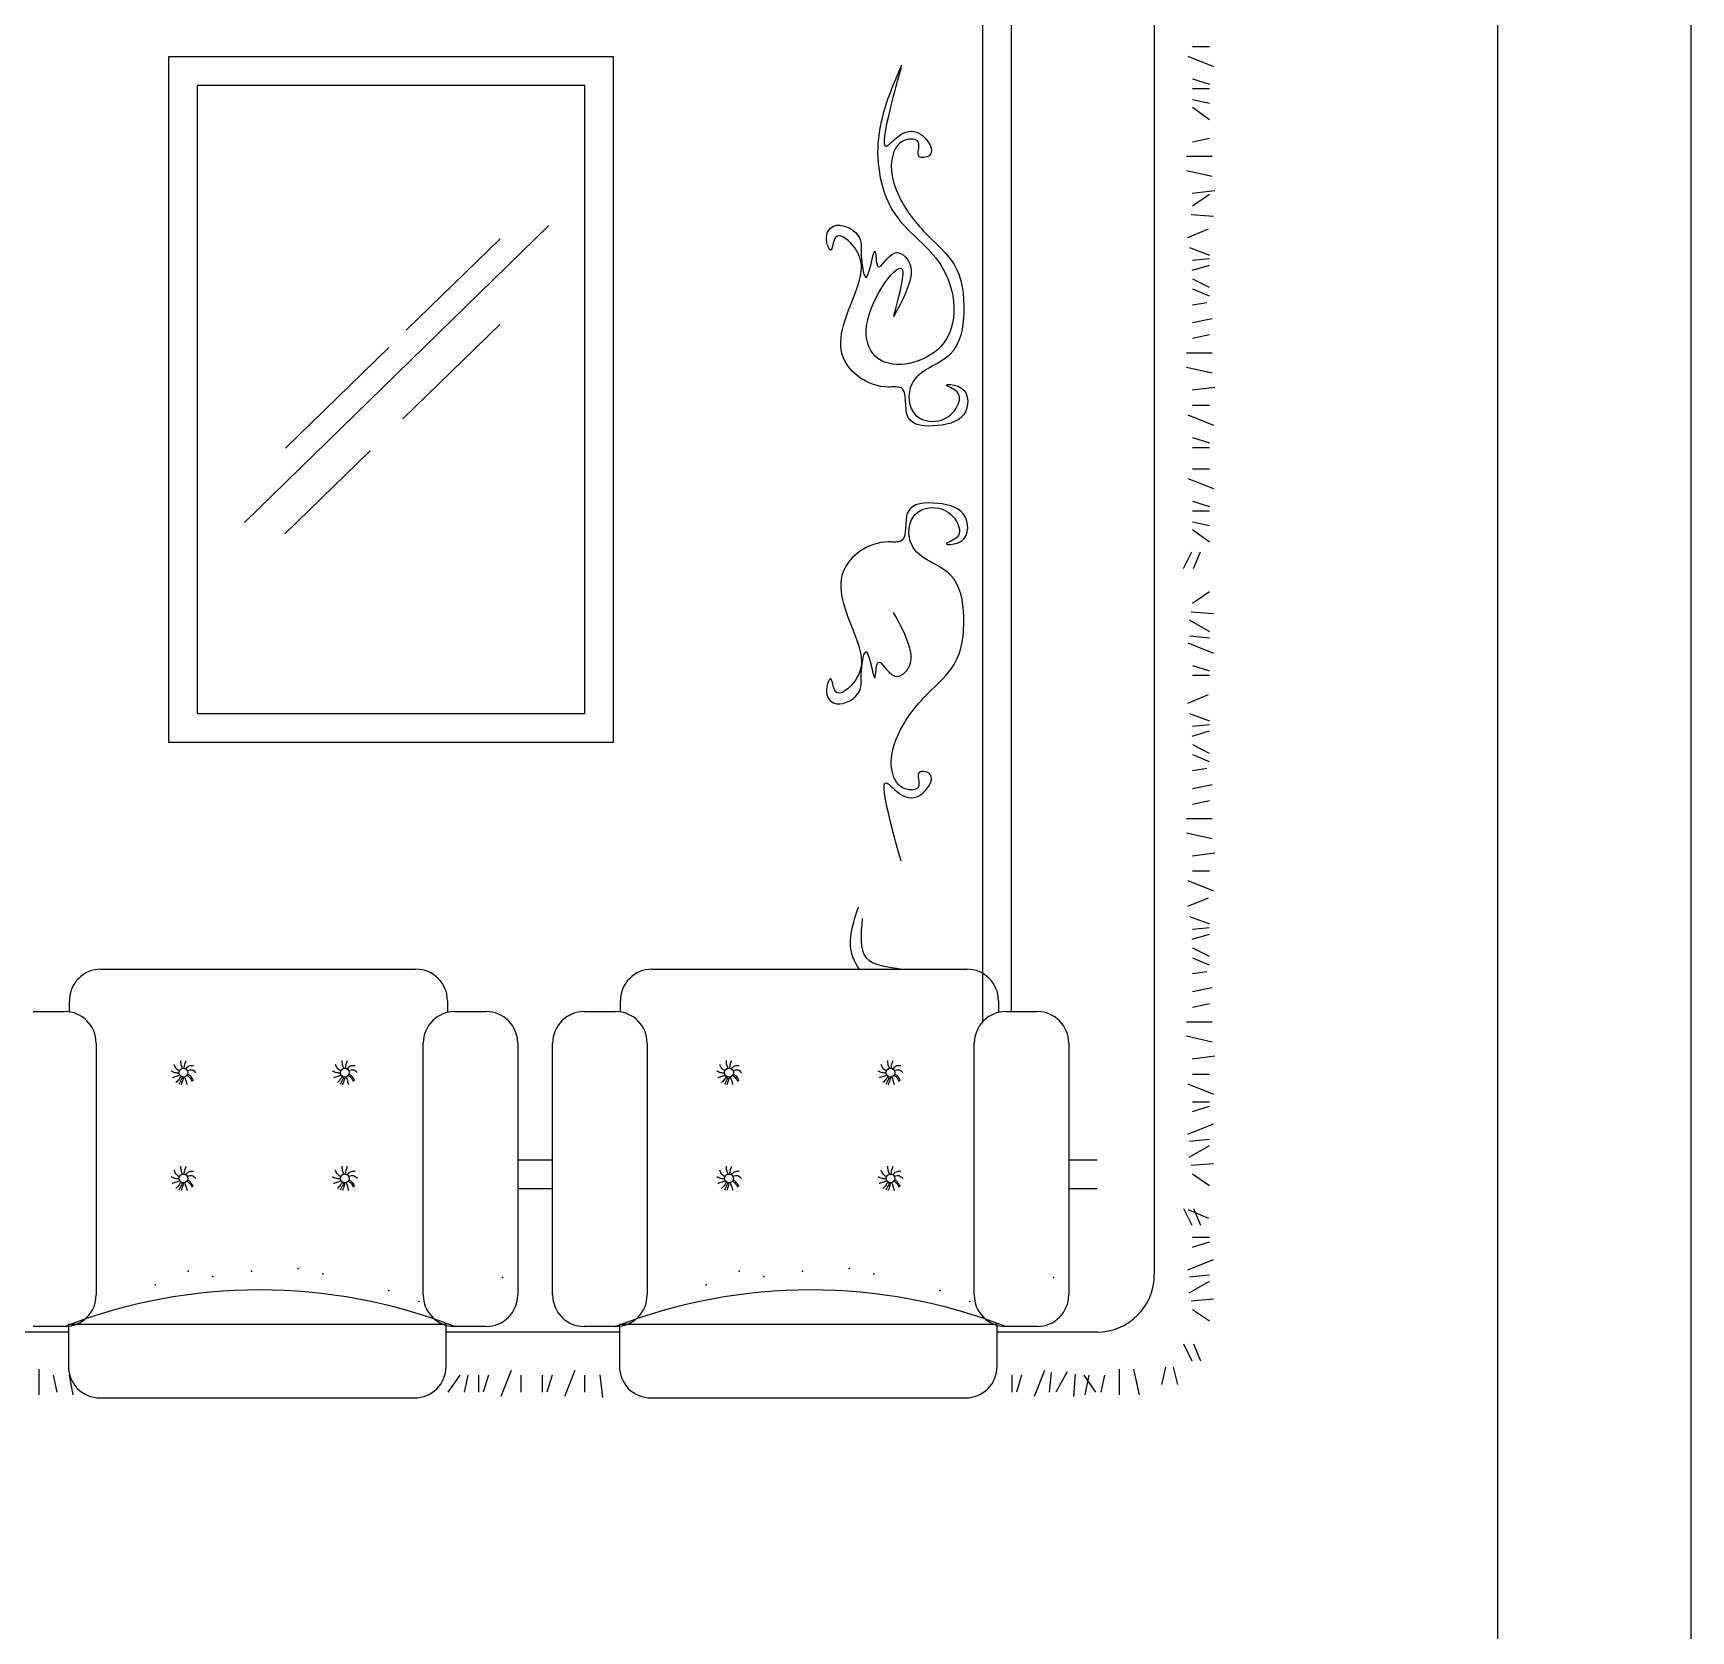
# Model space of a CAD drawing. Header units: inches. Extents: x 5.4 to 47.9, y 11.7 to 36.5.
# Drawn here: x 23.516 to 26.411, y 23.2 to 25.99 of the extents above; entities that cross this region are included whole.
import ezdxf

# ---------------------------------------------------------------- set-up
doc = ezdxf.new("R2010")
doc.units = ezdxf.units.IN
doc.header["$MEASUREMENT"] = 0
for name, color, linetype in [('02', 2, 'Continuous'), ('1', 1, 'Continuous'), ('kadrbm', 4, 'Continuous')]:
    doc.layers.add(name, color=color, linetype=linetype)

# ---------------------------------------------------------------- blocks, each defined once
blk = doc.blocks.new('kadrbm')
at = {"layer": 'kadrbm', "color": 4}
blk.add_lwpolyline([(0, 0), (0, 24.7972), (21, 24.7972), (21, 0), (0, 0)], close=True, dxfattribs=at)
blk.add_lwpolyline([(20.6631, 0.3257), (20.6631, 24.4603), (0.3369, 24.4603), (0.3369, 0.3257), (20.6631, 0.3257)], dxfattribs=at)

msp = doc.modelspace()

# ---------------------------------------------------------------- linework, layer by layer
at = {"layer": '02'}
for p, q in [((25.174, 26.7221, -0.6857), (25.174, 24.2635, -0.6857)), ((25.224, 26.7221, -0.6857), (25.224, 24.2815, -0.6857)), ((25.474, 26.7221, -0.6857), (25.474, 23.8218, -0.6857)), ((25.5404, 25.9671, -0.6857), (25.5704, 25.9671, -0.6857)), ((23.7524, 25.949, -0.6857), (23.7524, 24.7518, -0.6857)), ((24.5296, 25.949, -0.6857), (23.7524, 25.949, -0.6857)), ((24.5296, 24.7518, -0.6857), (24.5296, 25.949, -0.6857)), ((25.5326, 25.9502, -0.6857), (25.5775, 25.9322, -0.6857)), ((25.5404, 25.9104, -0.6857), (25.5704, 25.9014, -0.6857)), ((25.5404, 25.8933, -0.6857), (25.5704, 25.8933, -0.6857)), ((25.5404, 25.8746, -0.6857), (25.5704, 25.868, -0.6857)), ((25.5404, 25.8608, -0.6857), (25.5704, 25.8394, -0.6857)), ((25.5404, 25.8006, -0.6857), (25.5704, 25.807, -0.6857)), ((25.53, 25.7753, -0.6857), (25.5748, 25.7753, -0.6857)), ((25.53, 25.7504, -0.6857), (25.5748, 25.7404, -0.6857)), ((25.5399, 25.7105, -0.6857), (25.5798, 25.7155, -0.6857)), ((25.5404, 25.6888, -0.6857), (25.5704, 25.7091, -0.6857)), ((23.8851, 25.1358, -0.6857), (24.417, 25.6541, -0.6857)), ((25.5326, 25.6336, -0.6857), (25.5685, 25.6486, -0.6857)), ((25.5386, 25.6737, -0.6857), (25.5775, 25.6707, -0.6857)), ((24.1678, 25.4713, -0.6857), (24.3317, 25.631, -0.6857)), ((25.5356, 25.6156, -0.6857), (25.5704, 25.6027, -0.6857)), ((25.5704, 25.5958, -0.6857), (25.5404, 25.5931, -0.6857)), ((25.5399, 25.5763, -0.6857), (25.5704, 25.585, -0.6857)), ((25.5404, 25.5611, -0.6857), (25.5698, 25.5464, -0.6857)), ((25.5404, 25.5438, -0.6857), (25.5698, 25.5315, -0.6857)), ((25.5404, 25.5159, -0.6857), (25.5655, 25.5198, -0.6857)), ((24.162, 25.3165, -0.6857), (24.3311, 25.4812, -0.6857)), ((25.5404, 25.4848, -0.6857), (25.5748, 25.4916, -0.6857)), ((25.5404, 25.4573, -0.6857), (25.5704, 25.4637, -0.6857)), ((23.9567, 25.2655, -0.6857), (24.1373, 25.4415, -0.6857)), ((25.53, 25.4319, -0.6857), (25.5748, 25.4319, -0.6857)), ((25.53, 25.407, -0.6857), (25.5748, 25.397, -0.6857)), ((25.5399, 25.3672, -0.6857), (25.5798, 25.3722, -0.6857)), ((25.5404, 25.3405, -0.6857), (25.5704, 25.3405, -0.6857)), ((25.5326, 25.3236, -0.6857), (25.5775, 25.3057, -0.6857)), ((25.5404, 25.2838, -0.6857), (25.5704, 25.2748, -0.6857)), ((23.956, 25.1158, -0.6857), (24.1049, 25.2609, -0.6857)), ((25.5404, 25.2667, -0.6857), (25.5704, 25.2667, -0.6857)), ((25.5326, 25.2126, -0.6857), (25.5775, 25.1947, -0.6857)), ((25.5404, 25.2295, -0.6857), (25.5704, 25.2295, -0.6857)), ((25.5404, 25.1728, -0.6857), (25.5704, 25.1638, -0.6857)), ((25.5404, 25.1557, -0.6857), (25.5704, 25.1557, -0.6857)), ((25.5404, 25.137, -0.6857), (25.5704, 25.1304, -0.6857)), ((25.5404, 25.1232, -0.6857), (25.5704, 25.1018, -0.6857)), ((25.5248, 25.0551, -0.6857), (25.5395, 25.0845, -0.6857)), ((25.5422, 25.0551, -0.6857), (25.5544, 25.0845, -0.6857)), ((25.5404, 24.9946, -0.6857), (25.5704, 25.0149, -0.6857)), ((25.5349, 24.9656, -0.6857), (25.5704, 24.9454, -0.6857)), ((25.5386, 24.9795, -0.6857), (25.5775, 24.9765, -0.6857)), ((25.5326, 24.9256, -0.6857), (25.5775, 24.9076, -0.6857)), ((25.5356, 24.9375, -0.6857), (25.5704, 24.9341, -0.6857)), ((25.5404, 24.8858, -0.6857), (25.5704, 24.8768, -0.6857)), ((25.5404, 24.8687, -0.6857), (25.5704, 24.8687, -0.6857)), ((25.5326, 24.8201, -0.6857), (25.5685, 24.835, -0.6857)), ((25.5356, 24.8021, -0.6857), (25.5704, 24.7892, -0.6857)), ((25.5704, 24.7823, -0.6857), (25.5404, 24.7795, -0.6857)), ((23.7524, 24.7518, -0.6857), (24.5296, 24.7518, -0.6857)), ((25.5399, 24.7627, -0.6857), (25.5704, 24.7715, -0.6857)), ((25.5404, 24.7476, -0.6857), (25.5698, 24.7329, -0.6857)), ((25.5404, 24.7302, -0.6857), (25.5698, 24.718, -0.6857)), ((25.5404, 24.7024, -0.6857), (25.5655, 24.7063, -0.6857)), ((25.5404, 24.6712, -0.6857), (25.5748, 24.6781, -0.6857)), ((25.5404, 24.6437, -0.6857), (25.5704, 24.6501, -0.6857)), ((25.53, 24.6184, -0.6857), (25.5748, 24.6184, -0.6857)), ((25.53, 24.5935, -0.6857), (25.5748, 24.5835, -0.6857)), ((25.5399, 24.5536, -0.6857), (25.5798, 24.5586, -0.6857)), ((25.5404, 24.527, -0.6857), (25.5704, 24.527, -0.6857)), ((25.5326, 24.5101, -0.6857), (25.5775, 24.4921, -0.6857)), ((25.5326, 24.4654, -0.6857), (25.5685, 24.4803, -0.6857)), ((25.5356, 24.4474, -0.6857), (25.5704, 24.4345, -0.6857)), ((25.5399, 24.4081, -0.6857), (25.5704, 24.4168, -0.6857)), ((25.5704, 24.4276, -0.6857), (25.5404, 24.4249, -0.6857)), ((25.5404, 24.3929, -0.6857), (25.5698, 24.3782, -0.6857)), ((25.5404, 24.3755, -0.6857), (25.5698, 24.3633, -0.6857)), ((23.6347, 24.3555, -0.6857), (24.1847, 24.3555, -0.6857)), ((24.5968, 24.3555, -0.6857), (25.1468, 24.3555, -0.6857)), ((25.5404, 24.3477, -0.6857), (25.5655, 24.3516, -0.6857)), ((25.5404, 24.3165, -0.6857), (25.5748, 24.3234, -0.6857)), ((24.2397, 24.3005, -0.6857), (24.2397, 24.28, -0.6857)), ((25.5404, 24.289, -0.6857), (25.5704, 24.2954, -0.6857)), ((25.53, 24.2637, -0.6857), (25.5748, 24.2637, -0.6857)), ((25.53, 24.2388, -0.6857), (25.5748, 24.2288, -0.6857)), ((25.5399, 24.1989, -0.6857), (25.5798, 24.2039, -0.6857)), ((25.5404, 24.1723, -0.6857), (25.5704, 24.1723, -0.6857)), ((25.5326, 24.1554, -0.6857), (25.5775, 24.1374, -0.6857)), ((25.5404, 24.1241, -0.6857), (25.5704, 24.1241, -0.6857)), ((25.5404, 24.107, -0.6857), (25.5704, 24.116, -0.6857)), ((25.5326, 24.0672, -0.6857), (25.5775, 24.0852, -0.6857)), ((25.5356, 24.0553, -0.6857), (25.5704, 24.0587, -0.6857)), ((25.5349, 24.0272, -0.6857), (25.5704, 24.0474, -0.6857)), ((24.4234, 24.0218, -0.6857), (24.3624, 24.0218, -0.6857)), ((25.374, 24.0218, -0.6857), (25.3246, 24.0218, -0.6857)), ((25.5386, 24.0133, -0.6857), (25.5775, 24.0163, -0.6857)), ((25.5404, 23.9982, -0.6857), (25.5704, 23.9779, -0.6857)), ((24.4234, 23.9718, -0.6857), (24.3624, 23.9718, -0.6857)), ((25.374, 23.9718, -0.6857), (25.3246, 23.9718, -0.6857)), ((25.5248, 23.9377, -0.6857), (25.5395, 23.9083, -0.6857)), ((25.5326, 23.9359, -0.6857), (25.5685, 23.9209, -0.6857)), ((25.5422, 23.9377, -0.6857), (25.5544, 23.9083, -0.6857)), ((25.5404, 23.8873, -0.6857), (25.5704, 23.8873, -0.6857)), ((25.5404, 23.8702, -0.6857), (25.5704, 23.8792, -0.6857)), ((25.5326, 23.8304, -0.6857), (25.5775, 23.8483, -0.6857)), ((25.5349, 23.7903, -0.6857), (25.5704, 23.8105, -0.6857)), ((25.5356, 23.8184, -0.6857), (25.5704, 23.8219, -0.6857)), ((25.5386, 23.7765, -0.6857), (25.5775, 23.7795, -0.6857)), ((25.5404, 23.7613, -0.6857), (25.5704, 23.7411, -0.6857)), ((23.5779, 23.7218, -0.6857), (23.3725, 23.7218, -0.6857)), ((24.54, 23.7218, -0.6857), (24.2373, 23.7218, -0.6857)), ((25.374, 23.7218, -0.6857), (25.1994, 23.7218, -0.6857)), ((25.5248, 23.7009, -0.6857), (25.5395, 23.6714, -0.6857)), ((25.5422, 23.7009, -0.6857), (25.5544, 23.6714, -0.6857)), ((23.5261, 23.657, -0.6857), (23.5261, 23.6122, -0.6857)), ((24.351, 23.6544, -0.6857), (24.3331, 23.6094, -0.6857)), ((24.462, 23.6544, -0.6857), (24.4441, 23.6094, -0.6857)), ((25.282, 23.6544, -0.6857), (25.2641, 23.6094, -0.6857)), ((25.294, 23.6514, -0.6857), (25.2905, 23.6166, -0.6857)), ((25.3221, 23.652, -0.6857), (25.3019, 23.6166, -0.6857)), ((25.4125, 23.657, -0.6857), (25.4125, 23.6122, -0.6857)), ((25.4374, 23.657, -0.6857), (25.4474, 23.6122, -0.6857)), ((25.4933, 23.6604, -0.6857), (25.4866, 23.6304, -0.6857)), ((25.5072, 23.6604, -0.6857), (25.5147, 23.6304, -0.6857)), ((24.2616, 23.6466, -0.6857), (24.2402, 23.6166, -0.6857)), ((24.2754, 23.6466, -0.6857), (24.2688, 23.6166, -0.6857)), ((24.2941, 23.6466, -0.6857), (24.2941, 23.6166, -0.6857)), ((24.3112, 23.6466, -0.6857), (24.3022, 23.6166, -0.6857)), ((24.3679, 23.6466, -0.6857), (24.3679, 23.6166, -0.6857)), ((24.4052, 23.6466, -0.6857), (24.4052, 23.6166, -0.6857)), ((24.4223, 23.6466, -0.6857), (24.4132, 23.6166, -0.6857)), ((24.4789, 23.6466, -0.6857), (24.4789, 23.6166, -0.6857)), ((24.5056, 23.647, -0.6857), (24.5106, 23.6072, -0.6857)), ((25.2251, 23.6466, -0.6857), (25.2251, 23.6166, -0.6857)), ((25.2422, 23.6466, -0.6857), (25.2332, 23.6166, -0.6857)), ((25.3359, 23.6484, -0.6857), (25.3329, 23.6094, -0.6857)), ((25.3511, 23.6466, -0.6857), (25.3714, 23.6166, -0.6857)), ((25.3596, 23.6466, -0.6857), (25.3528, 23.6122, -0.6857)), ((25.3872, 23.6466, -0.6857), (25.3807, 23.6166, -0.6857))]:
    msp.add_line(p, q, dxfattribs=at)
for centre in [(23.7787, 24.1748, -0.6857), (24.0605, 24.1748, -0.6857), (24.7314, 24.1748, -0.6857), (25.0133, 24.1748, -0.6857), (23.7787, 23.99, -0.6857), (24.0605, 23.99, -0.6857), (24.7314, 23.99, -0.6857), (25.0133, 23.99, -0.6857)]:
    msp.add_circle(centre, 0.00776, dxfattribs=at)
for centre, radius, start, end in [((23.6347, 24.3005, -0.6857), 0.055, 89.9997, 179.9997), ((24.1847, 24.3005, -0.6857), 0.055, 359.9997, 89.9997), ((24.5968, 24.3005, -0.6857), 0.055, 89.9997, 179.9997), ((25.1468, 24.3005, -0.6857), 0.055, 359.9997, 89.9997), ((23.9119, 22.8559, -0.6857), 0.9395, 68.7445, 111.2548), ((24.874, 22.8559, -0.6857), 0.9395, 68.7445, 111.2548), ((25.374, 23.8218, -0.6857), 0.1, 270, 0)]:
    msp.add_arc(centre, radius, start, end, dxfattribs=at)
for points in [[(25.0318, 25.9294, -0.6857), (25.0116, 25.8536, -0.6857), (25.0065, 25.793, -0.6857), (25.0267, 25.8099, -0.6857), (25.0638, 25.8149, -0.6857), (25.0806, 25.7762, -0.6857), (25.0638, 25.7745, -0.6857), (25.0621, 25.7998, -0.6857), (25.0385, 25.8031, -0.6857), (25.0166, 25.7745, -0.6857), (25.0267, 25.7088, -0.6857), (25.0789, 25.6365, -0.6857), (25.1244, 25.586, -0.6857), (25.1413, 25.5035, -0.6857), (25.1177, 25.4294, -0.6857), (25.0503, 25.3772, -0.6857), (25.0571, 25.3233, -0.6857), (25.0975, 25.3132, -0.6857), (25.1278, 25.3351, -0.6857), (25.1295, 25.3637, -0.6857), (25.1109, 25.3755, -0.6857), (25.1312, 25.3738, -0.6857), (25.1446, 25.3301, -0.6857), (25.0958, 25.3048, -0.6857), (25.0436, 25.32, -0.6857), (25.0318, 25.3705, -0.6857), (25.0099, 25.3722, -0.6857), (24.9307, 25.4243, -0.6857), (24.9526, 25.5388, -0.6857), (24.9476, 25.6196, -0.6857), (24.9173, 25.6331, -0.6857), (24.9088, 25.6112, -0.6857), (24.9021, 25.6247, -0.6857), (24.9139, 25.6533, -0.6857), (24.956, 25.6381, -0.6857), (24.9627, 25.5961, -0.6857), (24.9712, 25.5641, -0.6857), (24.9863, 25.6095, -0.6857), (24.9914, 25.5826, -0.6857), (25.02, 25.6062, -0.6857), (25.0469, 25.5876, -0.6857), (25.0469, 25.5573, -0.6857), (25.0183, 25.495, -0.6857)], [(25.0324, 25.9343, -0.6857), (24.9914, 25.7977, -0.6857), (25.0255, 25.668, -0.6857), (25.1007, 25.586, -0.6857), (25.1007, 25.4426, -0.6857), (24.9914, 25.4221, -0.6857), (24.9709, 25.4699, -0.6857), (25.0324, 25.5792, -0.6857), (25.0187, 25.4972, -0.6857)], [(25.0318, 24.5444, -0.6857), (25.0116, 24.6202, -0.6857), (25.0065, 24.6808, -0.6857), (25.0267, 24.6639, -0.6857), (25.0638, 24.6589, -0.6857), (25.0806, 24.6976, -0.6857), (25.0638, 24.6993, -0.6857), (25.0621, 24.674, -0.6857), (25.0385, 24.6707, -0.6857), (25.0166, 24.6993, -0.6857), (25.0267, 24.7649, -0.6857), (25.0789, 24.8373, -0.6857), (25.1244, 24.8878, -0.6857), (25.1413, 24.9703, -0.6857), (25.1177, 25.0444, -0.6857), (25.0503, 25.0966, -0.6857), (25.0571, 25.1504, -0.6857), (25.0975, 25.1605, -0.6857), (25.1278, 25.1387, -0.6857), (25.1295, 25.11, -0.6857), (25.1109, 25.0983, -0.6857), (25.1312, 25.0999, -0.6857), (25.1446, 25.1437, -0.6857), (25.0958, 25.169, -0.6857), (25.0436, 25.1538, -0.6857), (25.0318, 25.1033, -0.6857), (25.0099, 25.1016, -0.6857), (24.9307, 25.0494, -0.6857), (24.9526, 24.935, -0.6857), (24.9476, 24.8542, -0.6857), (24.9173, 24.8407, -0.6857), (24.9088, 24.8626, -0.6857), (24.9021, 24.8491, -0.6857), (24.9139, 24.8205, -0.6857), (24.956, 24.8356, -0.6857), (24.9627, 24.8777, -0.6857), (24.9712, 24.9097, -0.6857), (24.9863, 24.8643, -0.6857), (24.9914, 24.8912, -0.6857), (25.02, 24.8676, -0.6857), (25.0469, 24.8861, -0.6857), (25.0469, 24.9164, -0.6857), (25.0183, 24.9787, -0.6857)]]:
    msp.add_spline(points, degree=3, dxfattribs=at)
for points, knots in [([(24.9592, 24.3555, -0.6857), (24.9498, 24.3687, -0.6857), (24.9369, 24.4009, -0.6857), (24.9496, 24.4407, -0.6857), (24.9572, 24.4643, -0.6857)], [1156.000042, 1156.000042, 1156.000042, 1156.000042, 1203.329999, 1272.981389, 1272.981389, 1272.981389, 1272.981389]), ([(24.964, 24.4438, -0.6857), (24.9614, 24.4168, -0.6857), (24.9563, 24.3631, -0.6857), (25.0085, 24.3601, -0.6857), (25.0331, 24.3555, -0.6857)], [0, 0, 0, 0, 68.638507, 136.093736, 136.093736, 136.093736, 136.093736]), ([(23.7709, 24.1742, -0.6857), (23.7687, 24.1741, -0.6857), (23.7639, 24.174, -0.6857), (23.7595, 24.1762, -0.6857), (23.7571, 24.1774, -0.6857)], [0, 0, 0, 0, 5.895147, 13.127489, 13.127489, 13.127489, 13.127489]), ([(23.7722, 24.1705, -0.6857), (23.7703, 24.1697, -0.6857), (23.7659, 24.1679, -0.6857), (23.7614, 24.1664, -0.6857), (23.7589, 24.1656, -0.6857)], [0, 0, 0, 0, 5.674604, 12.874291, 12.874291, 12.874291, 12.874291]), ([(23.7716, 24.178, -0.6857), (23.7702, 24.1787, -0.6857), (23.7665, 24.1803, -0.6857), (23.7639, 24.185, -0.6857), (23.7628, 24.1883, -0.6857), (23.7624, 24.1893, -0.6857)], [0, 0, 0, 0, 4.195117, 10.720817, 13.688099, 13.688099, 13.688099, 13.688099]), ([(23.7773, 24.1824, -0.6857), (23.7763, 24.1844, -0.6857), (23.7744, 24.1887, -0.6857), (23.7741, 24.1935, -0.6857), (23.774, 24.1961, -0.6857)], [0, 0, 0, 0, 5.930312, 12.843632, 12.843632, 12.843632, 12.843632]), ([(23.7801, 24.1824, -0.6857), (23.7802, 24.1848, -0.6857), (23.7805, 24.1896, -0.6857), (23.7825, 24.1939, -0.6857), (23.7835, 24.196, -0.6857)], [0, 0, 0, 0, 6.497422, 12.853051, 12.853051, 12.853051, 12.853051]), ([(23.783, 24.1812, -0.6857), (23.7846, 24.1833, -0.6857), (23.788, 24.1877, -0.6857), (23.7936, 24.1875, -0.6857), (23.7965, 24.1873, -0.6857)], [0, 0, 0, 0, 6.856105, 14.205505, 14.205505, 14.205505, 14.205505]), ([(23.7848, 24.17, -0.6857), (23.7862, 24.1691, -0.6857), (23.7901, 24.1663, -0.6857), (23.7924, 24.162, -0.6857), (23.7939, 24.1593, -0.6857)], [0, 0, 0, 0, 4.546199, 12.962709, 12.962709, 12.962709, 12.962709]), ([(23.7854, 24.1787, -0.6857), (23.7883, 24.1795, -0.6857), (23.7941, 24.1811, -0.6857), (23.7984, 24.1769, -0.6857), (23.8004, 24.1749, -0.6857)], [0, 0, 0, 0, 7.761402, 15.149629, 15.149629, 15.149629, 15.149629]), ([(23.7861, 24.1724, -0.6857), (23.7873, 24.1715, -0.6857), (23.7914, 24.1686, -0.6857), (23.7939, 24.1642, -0.6857), (23.7956, 24.1611, -0.6857)], [0, 0, 0, 0, 4.266067, 13.575664, 13.575664, 13.575664, 13.575664]), ([(24.0528, 24.1742, -0.6857), (24.0506, 24.1741, -0.6857), (24.0457, 24.174, -0.6857), (24.0414, 24.1762, -0.6857), (24.0389, 24.1774, -0.6857)], [0, 0, 0, 0, 5.895147, 13.127489, 13.127489, 13.127489, 13.127489]), ([(24.0541, 24.1705, -0.6857), (24.0522, 24.1697, -0.6857), (24.0478, 24.1679, -0.6857), (24.0433, 24.1664, -0.6857), (24.0408, 24.1656, -0.6857)], [0, 0, 0, 0, 5.674604, 12.874291, 12.874291, 12.874291, 12.874291]), ([(24.0535, 24.178, -0.6857), (24.0521, 24.1787, -0.6857), (24.0484, 24.1803, -0.6857), (24.0458, 24.185, -0.6857), (24.0446, 24.1883, -0.6857), (24.0443, 24.1893, -0.6857)], [0, 0, 0, 0, 4.195117, 10.720817, 13.688099, 13.688099, 13.688099, 13.688099]), ([(24.0591, 24.1824, -0.6857), (24.0582, 24.1844, -0.6857), (24.0562, 24.1887, -0.6857), (24.056, 24.1935, -0.6857), (24.0559, 24.1961, -0.6857)], [0, 0, 0, 0, 5.930312, 12.843632, 12.843632, 12.843632, 12.843632]), ([(24.062, 24.1824, -0.6857), (24.0621, 24.1848, -0.6857), (24.0623, 24.1896, -0.6857), (24.0644, 24.1939, -0.6857), (24.0654, 24.196, -0.6857)], [0, 0, 0, 0, 6.497422, 12.853051, 12.853051, 12.853051, 12.853051]), ([(24.0649, 24.1812, -0.6857), (24.0665, 24.1833, -0.6857), (24.0699, 24.1877, -0.6857), (24.0755, 24.1875, -0.6857), (24.0783, 24.1873, -0.6857)], [0, 0, 0, 0, 6.856105, 14.205505, 14.205505, 14.205505, 14.205505]), ([(24.0667, 24.17, -0.6857), (24.068, 24.1691, -0.6857), (24.0719, 24.1663, -0.6857), (24.0743, 24.162, -0.6857), (24.0758, 24.1593, -0.6857)], [0, 0, 0, 0, 4.546199, 12.962709, 12.962709, 12.962709, 12.962709]), ([(24.0672, 24.1787, -0.6857), (24.0702, 24.1795, -0.6857), (24.076, 24.1811, -0.6857), (24.0802, 24.1769, -0.6857), (24.0823, 24.1749, -0.6857)], [0, 0, 0, 0, 7.761402, 15.149629, 15.149629, 15.149629, 15.149629]), ([(24.0679, 24.1724, -0.6857), (24.0692, 24.1715, -0.6857), (24.0733, 24.1686, -0.6857), (24.0758, 24.1642, -0.6857), (24.0775, 24.1611, -0.6857)], [0, 0, 0, 0, 4.266067, 13.575664, 13.575664, 13.575664, 13.575664]), ([(24.7237, 24.1742, -0.6857), (24.7215, 24.1741, -0.6857), (24.7166, 24.174, -0.6857), (24.7122, 24.1762, -0.6857), (24.7098, 24.1774, -0.6857)], [0, 0, 0, 0, 5.895147, 13.127489, 13.127489, 13.127489, 13.127489]), ([(24.725, 24.1705, -0.6857), (24.7231, 24.1697, -0.6857), (24.7187, 24.1679, -0.6857), (24.7142, 24.1664, -0.6857), (24.7117, 24.1656, -0.6857)], [0, 0, 0, 0, 5.674604, 12.874291, 12.874291, 12.874291, 12.874291]), ([(24.7244, 24.178, -0.6857), (24.7229, 24.1787, -0.6857), (24.7193, 24.1803, -0.6857), (24.7167, 24.185, -0.6857), (24.7155, 24.1883, -0.6857), (24.7152, 24.1893, -0.6857)], [0, 0, 0, 0, 4.195117, 10.720817, 13.688099, 13.688099, 13.688099, 13.688099]), ([(24.73, 24.1824, -0.6857), (24.7291, 24.1844, -0.6857), (24.7271, 24.1887, -0.6857), (24.7269, 24.1935, -0.6857), (24.7267, 24.1961, -0.6857)], [0, 0, 0, 0, 5.930312, 12.843632, 12.843632, 12.843632, 12.843632]), ([(24.7328, 24.1824, -0.6857), (24.733, 24.1848, -0.6857), (24.7332, 24.1896, -0.6857), (24.7353, 24.1939, -0.6857), (24.7363, 24.196, -0.6857)], [0, 0, 0, 0, 6.497422, 12.853051, 12.853051, 12.853051, 12.853051]), ([(24.7358, 24.1812, -0.6857), (24.7374, 24.1833, -0.6857), (24.7408, 24.1877, -0.6857), (24.7463, 24.1875, -0.6857), (24.7492, 24.1873, -0.6857)], [0, 0, 0, 0, 6.856105, 14.205505, 14.205505, 14.205505, 14.205505]), ([(24.7375, 24.17, -0.6857), (24.7389, 24.1691, -0.6857), (24.7428, 24.1663, -0.6857), (24.7451, 24.162, -0.6857), (24.7467, 24.1593, -0.6857)], [0, 0, 0, 0, 4.546199, 12.962709, 12.962709, 12.962709, 12.962709]), ([(24.7381, 24.1787, -0.6857), (24.7411, 24.1795, -0.6857), (24.7469, 24.1811, -0.6857), (24.7511, 24.1769, -0.6857), (24.7532, 24.1749, -0.6857)], [0, 0, 0, 0, 7.761402, 15.149629, 15.149629, 15.149629, 15.149629]), ([(24.7388, 24.1724, -0.6857), (24.7401, 24.1715, -0.6857), (24.7442, 24.1686, -0.6857), (24.7467, 24.1642, -0.6857), (24.7484, 24.1611, -0.6857)], [0, 0, 0, 0, 4.266067, 13.575664, 13.575664, 13.575664, 13.575664]), ([(25.0056, 24.1742, -0.6857), (25.0034, 24.1741, -0.6857), (24.9985, 24.174, -0.6857), (24.9941, 24.1762, -0.6857), (24.9917, 24.1774, -0.6857)], [0, 0, 0, 0, 5.895147, 13.127489, 13.127489, 13.127489, 13.127489]), ([(25.0069, 24.1705, -0.6857), (25.0049, 24.1697, -0.6857), (25.0006, 24.1679, -0.6857), (24.9961, 24.1664, -0.6857), (24.9936, 24.1656, -0.6857)], [0, 0, 0, 0, 5.674604, 12.874291, 12.874291, 12.874291, 12.874291]), ([(25.0062, 24.178, -0.6857), (25.0048, 24.1787, -0.6857), (25.0012, 24.1803, -0.6857), (24.9986, 24.185, -0.6857), (24.9974, 24.1883, -0.6857), (24.997, 24.1893, -0.6857)], [0, 0, 0, 0, 4.195117, 10.720817, 13.688099, 13.688099, 13.688099, 13.688099]), ([(25.0119, 24.1824, -0.6857), (25.011, 24.1844, -0.6857), (25.009, 24.1887, -0.6857), (25.0087, 24.1935, -0.6857), (25.0086, 24.1961, -0.6857)], [0, 0, 0, 0, 5.930312, 12.843632, 12.843632, 12.843632, 12.843632]), ([(25.0147, 24.1824, -0.6857), (25.0148, 24.1848, -0.6857), (25.0151, 24.1896, -0.6857), (25.0171, 24.1939, -0.6857), (25.0182, 24.196, -0.6857)], [0, 0, 0, 0, 6.497422, 12.853051, 12.853051, 12.853051, 12.853051]), ([(25.0176, 24.1812, -0.6857), (25.0193, 24.1833, -0.6857), (25.0227, 24.1877, -0.6857), (25.0282, 24.1875, -0.6857), (25.0311, 24.1873, -0.6857)], [0, 0, 0, 0, 6.856105, 14.205505, 14.205505, 14.205505, 14.205505]), ([(25.0194, 24.17, -0.6857), (25.0208, 24.1691, -0.6857), (25.0247, 24.1663, -0.6857), (25.027, 24.162, -0.6857), (25.0285, 24.1593, -0.6857)], [0, 0, 0, 0, 4.546199, 12.962709, 12.962709, 12.962709, 12.962709]), ([(25.02, 24.1787, -0.6857), (25.023, 24.1795, -0.6857), (25.0287, 24.1811, -0.6857), (25.033, 24.1769, -0.6857), (25.0351, 24.1749, -0.6857)], [0, 0, 0, 0, 7.761402, 15.149629, 15.149629, 15.149629, 15.149629]), ([(25.0207, 24.1724, -0.6857), (25.022, 24.1715, -0.6857), (25.0261, 24.1686, -0.6857), (25.0285, 24.1642, -0.6857), (25.0302, 24.1611, -0.6857)], [0, 0, 0, 0, 4.266067, 13.575664, 13.575664, 13.575664, 13.575664]), ([(23.7741, 24.1685, -0.6857), (23.7731, 24.1668, -0.6857), (23.7709, 24.1627, -0.6857), (23.7675, 24.1593, -0.6857), (23.7656, 24.1574, -0.6857)], [0, 0, 0, 0, 5.351689, 12.796405, 12.796405, 12.796405, 12.796405]), ([(23.7765, 24.1673, -0.6857), (23.7761, 24.166, -0.6857), (23.7745, 24.1615, -0.6857), (23.7722, 24.1574, -0.6857), (23.7705, 24.1546, -0.6857)], [0, 0, 0, 0, 3.947036, 12.81534, 12.81534, 12.81534, 12.81534]), ([(23.7788, 24.167, -0.6857), (23.7784, 24.1655, -0.6857), (23.7772, 24.1609, -0.6857), (23.7756, 24.1564, -0.6857), (23.7746, 24.1534, -0.6857)], [0, 0, 0, 0, 4.307472, 12.949294, 12.949294, 12.949294, 12.949294]), ([(23.7807, 24.1673, -0.6857), (23.7815, 24.1653, -0.6857), (23.7833, 24.1609, -0.6857), (23.7843, 24.1564, -0.6857), (23.7849, 24.1539, -0.6857)], [0, 0, 0, 0, 6.012824, 12.754506, 12.754506, 12.754506, 12.754506]), ([(24.056, 24.1685, -0.6857), (24.055, 24.1668, -0.6857), (24.0528, 24.1627, -0.6857), (24.0494, 24.1593, -0.6857), (24.0475, 24.1574, -0.6857)], [0, 0, 0, 0, 5.351689, 12.796405, 12.796405, 12.796405, 12.796405]), ([(24.0584, 24.1673, -0.6857), (24.0579, 24.166, -0.6857), (24.0564, 24.1615, -0.6857), (24.054, 24.1574, -0.6857), (24.0524, 24.1546, -0.6857)], [0, 0, 0, 0, 3.947036, 12.81534, 12.81534, 12.81534, 12.81534]), ([(24.0606, 24.167, -0.6857), (24.0602, 24.1655, -0.6857), (24.059, 24.1609, -0.6857), (24.0575, 24.1564, -0.6857), (24.0565, 24.1534, -0.6857)], [0, 0, 0, 0, 4.307472, 12.949294, 12.949294, 12.949294, 12.949294]), ([(24.0626, 24.1673, -0.6857), (24.0634, 24.1653, -0.6857), (24.0652, 24.1609, -0.6857), (24.0662, 24.1564, -0.6857), (24.0668, 24.1539, -0.6857)], [0, 0, 0, 0, 6.012824, 12.754506, 12.754506, 12.754506, 12.754506]), ([(24.7268, 24.1685, -0.6857), (24.7259, 24.1668, -0.6857), (24.7237, 24.1627, -0.6857), (24.7203, 24.1593, -0.6857), (24.7183, 24.1574, -0.6857)], [0, 0, 0, 0, 5.351689, 12.796405, 12.796405, 12.796405, 12.796405]), ([(24.7293, 24.1673, -0.6857), (24.7288, 24.166, -0.6857), (24.7273, 24.1615, -0.6857), (24.7249, 24.1574, -0.6857), (24.7233, 24.1546, -0.6857)], [0, 0, 0, 0, 3.947036, 12.81534, 12.81534, 12.81534, 12.81534]), ([(24.7315, 24.167, -0.6857), (24.7311, 24.1655, -0.6857), (24.7299, 24.1609, -0.6857), (24.7284, 24.1564, -0.6857), (24.7274, 24.1534, -0.6857)], [0, 0, 0, 0, 4.307472, 12.949294, 12.949294, 12.949294, 12.949294]), ([(24.7334, 24.1673, -0.6857), (24.7343, 24.1653, -0.6857), (24.736, 24.1609, -0.6857), (24.7371, 24.1564, -0.6857), (24.7377, 24.1539, -0.6857)], [0, 0, 0, 0, 6.012824, 12.754506, 12.754506, 12.754506, 12.754506]), ([(25.0087, 24.1685, -0.6857), (25.0078, 24.1668, -0.6857), (25.0055, 24.1627, -0.6857), (25.0022, 24.1593, -0.6857), (25.0002, 24.1574, -0.6857)], [0, 0, 0, 0, 5.351689, 12.796405, 12.796405, 12.796405, 12.796405]), ([(25.0112, 24.1673, -0.6857), (25.0107, 24.166, -0.6857), (25.0091, 24.1615, -0.6857), (25.0068, 24.1574, -0.6857), (25.0052, 24.1546, -0.6857)], [0, 0, 0, 0, 3.947036, 12.81534, 12.81534, 12.81534, 12.81534]), ([(25.0134, 24.167, -0.6857), (25.013, 24.1655, -0.6857), (25.0118, 24.1609, -0.6857), (25.0103, 24.1564, -0.6857), (25.0093, 24.1534, -0.6857)], [0, 0, 0, 0, 4.307472, 12.949294, 12.949294, 12.949294, 12.949294]), ([(25.0153, 24.1673, -0.6857), (25.0162, 24.1653, -0.6857), (25.0179, 24.1609, -0.6857), (25.019, 24.1564, -0.6857), (25.0195, 24.1539, -0.6857)], [0, 0, 0, 0, 6.012824, 12.754506, 12.754506, 12.754506, 12.754506]), ([(23.7716, 23.9933, -0.6857), (23.7702, 23.9939, -0.6857), (23.7665, 23.9956, -0.6857), (23.7639, 24.0002, -0.6857), (23.7628, 24.0035, -0.6857), (23.7624, 24.0045, -0.6857)], [0, 0, 0, 0, 4.195117, 10.720817, 13.688099, 13.688099, 13.688099, 13.688099]), ([(23.7773, 23.9977, -0.6857), (23.7763, 23.9997, -0.6857), (23.7744, 24.004, -0.6857), (23.7741, 24.0087, -0.6857), (23.774, 24.0113, -0.6857)], [0, 0, 0, 0, 5.930312, 12.843632, 12.843632, 12.843632, 12.843632]), ([(23.7801, 23.9977, -0.6857), (23.7802, 24.0001, -0.6857), (23.7805, 24.0048, -0.6857), (23.7825, 24.0091, -0.6857), (23.7835, 24.0113, -0.6857)], [0, 0, 0, 0, 6.497422, 12.853051, 12.853051, 12.853051, 12.853051]), ([(23.783, 23.9965, -0.6857), (23.7846, 23.9986, -0.6857), (23.788, 24.003, -0.6857), (23.7936, 24.0027, -0.6857), (23.7965, 24.0026, -0.6857)], [0, 0, 0, 0, 6.856105, 14.205505, 14.205505, 14.205505, 14.205505]), ([(24.0535, 23.9933, -0.6857), (24.0521, 23.9939, -0.6857), (24.0484, 23.9956, -0.6857), (24.0458, 24.0002, -0.6857), (24.0446, 24.0035, -0.6857), (24.0443, 24.0045, -0.6857)], [0, 0, 0, 0, 4.195117, 10.720817, 13.688099, 13.688099, 13.688099, 13.688099]), ([(24.0591, 23.9977, -0.6857), (24.0582, 23.9997, -0.6857), (24.0562, 24.004, -0.6857), (24.056, 24.0087, -0.6857), (24.0559, 24.0113, -0.6857)], [0, 0, 0, 0, 5.930312, 12.843632, 12.843632, 12.843632, 12.843632]), ([(24.062, 23.9977, -0.6857), (24.0621, 24.0001, -0.6857), (24.0623, 24.0048, -0.6857), (24.0644, 24.0091, -0.6857), (24.0654, 24.0113, -0.6857)], [0, 0, 0, 0, 6.497422, 12.853051, 12.853051, 12.853051, 12.853051]), ([(24.0649, 23.9965, -0.6857), (24.0665, 23.9986, -0.6857), (24.0699, 24.003, -0.6857), (24.0755, 24.0027, -0.6857), (24.0783, 24.0026, -0.6857)], [0, 0, 0, 0, 6.856105, 14.205505, 14.205505, 14.205505, 14.205505]), ([(24.7244, 23.9933, -0.6857), (24.7229, 23.9939, -0.6857), (24.7193, 23.9956, -0.6857), (24.7167, 24.0002, -0.6857), (24.7155, 24.0035, -0.6857), (24.7152, 24.0045, -0.6857)], [0, 0, 0, 0, 4.195117, 10.720817, 13.688099, 13.688099, 13.688099, 13.688099]), ([(24.73, 23.9977, -0.6857), (24.7291, 23.9997, -0.6857), (24.7271, 24.004, -0.6857), (24.7269, 24.0087, -0.6857), (24.7267, 24.0113, -0.6857)], [0, 0, 0, 0, 5.930312, 12.843632, 12.843632, 12.843632, 12.843632]), ([(24.7328, 23.9977, -0.6857), (24.733, 24.0001, -0.6857), (24.7332, 24.0048, -0.6857), (24.7353, 24.0091, -0.6857), (24.7363, 24.0113, -0.6857)], [0, 0, 0, 0, 6.497422, 12.853051, 12.853051, 12.853051, 12.853051]), ([(24.7358, 23.9965, -0.6857), (24.7374, 23.9986, -0.6857), (24.7408, 24.003, -0.6857), (24.7463, 24.0027, -0.6857), (24.7492, 24.0026, -0.6857)], [0, 0, 0, 0, 6.856105, 14.205505, 14.205505, 14.205505, 14.205505]), ([(25.0062, 23.9933, -0.6857), (25.0048, 23.9939, -0.6857), (25.0012, 23.9956, -0.6857), (24.9986, 24.0002, -0.6857), (24.9974, 24.0035, -0.6857), (24.997, 24.0045, -0.6857)], [0, 0, 0, 0, 4.195117, 10.720817, 13.688099, 13.688099, 13.688099, 13.688099]), ([(25.0119, 23.9977, -0.6857), (25.011, 23.9997, -0.6857), (25.009, 24.004, -0.6857), (25.0087, 24.0087, -0.6857), (25.0086, 24.0113, -0.6857)], [0, 0, 0, 0, 5.930312, 12.843632, 12.843632, 12.843632, 12.843632]), ([(25.0147, 23.9977, -0.6857), (25.0148, 24.0001, -0.6857), (25.0151, 24.0048, -0.6857), (25.0171, 24.0091, -0.6857), (25.0182, 24.0113, -0.6857)], [0, 0, 0, 0, 6.497422, 12.853051, 12.853051, 12.853051, 12.853051]), ([(25.0176, 23.9965, -0.6857), (25.0193, 23.9986, -0.6857), (25.0227, 24.003, -0.6857), (25.0282, 24.0027, -0.6857), (25.0311, 24.0026, -0.6857)], [0, 0, 0, 0, 6.856105, 14.205505, 14.205505, 14.205505, 14.205505]), ([(23.7709, 23.9894, -0.6857), (23.7687, 23.9894, -0.6857), (23.7639, 23.9892, -0.6857), (23.7595, 23.9915, -0.6857), (23.7571, 23.9927, -0.6857)], [0, 0, 0, 0, 5.895147, 13.127489, 13.127489, 13.127489, 13.127489]), ([(23.7722, 23.9857, -0.6857), (23.7703, 23.9849, -0.6857), (23.7659, 23.9831, -0.6857), (23.7614, 23.9817, -0.6857), (23.7589, 23.9809, -0.6857)], [0, 0, 0, 0, 5.674604, 12.874291, 12.874291, 12.874291, 12.874291]), ([(23.7741, 23.9838, -0.6857), (23.7731, 23.982, -0.6857), (23.7709, 23.9779, -0.6857), (23.7675, 23.9746, -0.6857), (23.7656, 23.9726, -0.6857)], [0, 0, 0, 0, 5.351689, 12.796405, 12.796405, 12.796405, 12.796405]), ([(23.7765, 23.9826, -0.6857), (23.7761, 23.9812, -0.6857), (23.7745, 23.9768, -0.6857), (23.7722, 23.9727, -0.6857), (23.7705, 23.9699, -0.6857)], [0, 0, 0, 0, 3.947036, 12.81534, 12.81534, 12.81534, 12.81534]), ([(23.7788, 23.9823, -0.6857), (23.7784, 23.9808, -0.6857), (23.7772, 23.9762, -0.6857), (23.7756, 23.9717, -0.6857), (23.7746, 23.9687, -0.6857)], [0, 0, 0, 0, 4.307472, 12.949294, 12.949294, 12.949294, 12.949294]), ([(23.7807, 23.9825, -0.6857), (23.7815, 23.9805, -0.6857), (23.7833, 23.9762, -0.6857), (23.7843, 23.9716, -0.6857), (23.7849, 23.9692, -0.6857)], [0, 0, 0, 0, 6.012824, 12.754506, 12.754506, 12.754506, 12.754506]), ([(23.7848, 23.9853, -0.6857), (23.7862, 23.9843, -0.6857), (23.7901, 23.9815, -0.6857), (23.7924, 23.9773, -0.6857), (23.7939, 23.9745, -0.6857)], [0, 0, 0, 0, 4.546199, 12.962709, 12.962709, 12.962709, 12.962709]), ([(23.7854, 23.9939, -0.6857), (23.7883, 23.9948, -0.6857), (23.7941, 23.9964, -0.6857), (23.7984, 23.9922, -0.6857), (23.8004, 23.9901, -0.6857)], [0, 0, 0, 0, 7.761402, 15.149629, 15.149629, 15.149629, 15.149629]), ([(23.7861, 23.9877, -0.6857), (23.7873, 23.9868, -0.6857), (23.7914, 23.9839, -0.6857), (23.7939, 23.9794, -0.6857), (23.7956, 23.9764, -0.6857)], [0, 0, 0, 0, 4.266067, 13.575664, 13.575664, 13.575664, 13.575664]), ([(24.0528, 23.9894, -0.6857), (24.0506, 23.9894, -0.6857), (24.0457, 23.9892, -0.6857), (24.0414, 23.9915, -0.6857), (24.0389, 23.9927, -0.6857)], [0, 0, 0, 0, 5.895147, 13.127489, 13.127489, 13.127489, 13.127489]), ([(24.0541, 23.9857, -0.6857), (24.0522, 23.9849, -0.6857), (24.0478, 23.9831, -0.6857), (24.0433, 23.9817, -0.6857), (24.0408, 23.9809, -0.6857)], [0, 0, 0, 0, 5.674604, 12.874291, 12.874291, 12.874291, 12.874291]), ([(24.056, 23.9838, -0.6857), (24.055, 23.982, -0.6857), (24.0528, 23.9779, -0.6857), (24.0494, 23.9746, -0.6857), (24.0475, 23.9726, -0.6857)], [0, 0, 0, 0, 5.351689, 12.796405, 12.796405, 12.796405, 12.796405]), ([(24.0584, 23.9826, -0.6857), (24.0579, 23.9812, -0.6857), (24.0564, 23.9768, -0.6857), (24.054, 23.9727, -0.6857), (24.0524, 23.9699, -0.6857)], [0, 0, 0, 0, 3.947036, 12.81534, 12.81534, 12.81534, 12.81534]), ([(24.0606, 23.9823, -0.6857), (24.0602, 23.9808, -0.6857), (24.059, 23.9762, -0.6857), (24.0575, 23.9717, -0.6857), (24.0565, 23.9687, -0.6857)], [0, 0, 0, 0, 4.307472, 12.949294, 12.949294, 12.949294, 12.949294]), ([(24.0626, 23.9825, -0.6857), (24.0634, 23.9805, -0.6857), (24.0652, 23.9762, -0.6857), (24.0662, 23.9716, -0.6857), (24.0668, 23.9692, -0.6857)], [0, 0, 0, 0, 6.012824, 12.754506, 12.754506, 12.754506, 12.754506]), ([(24.0667, 23.9853, -0.6857), (24.068, 23.9843, -0.6857), (24.0719, 23.9815, -0.6857), (24.0743, 23.9773, -0.6857), (24.0758, 23.9745, -0.6857)], [0, 0, 0, 0, 4.546199, 12.962709, 12.962709, 12.962709, 12.962709]), ([(24.0672, 23.9939, -0.6857), (24.0702, 23.9948, -0.6857), (24.076, 23.9964, -0.6857), (24.0802, 23.9922, -0.6857), (24.0823, 23.9901, -0.6857)], [0, 0, 0, 0, 7.761402, 15.149629, 15.149629, 15.149629, 15.149629]), ([(24.0679, 23.9877, -0.6857), (24.0692, 23.9868, -0.6857), (24.0733, 23.9839, -0.6857), (24.0758, 23.9794, -0.6857), (24.0775, 23.9764, -0.6857)], [0, 0, 0, 0, 4.266067, 13.575664, 13.575664, 13.575664, 13.575664]), ([(24.7237, 23.9894, -0.6857), (24.7215, 23.9894, -0.6857), (24.7166, 23.9892, -0.6857), (24.7122, 23.9915, -0.6857), (24.7098, 23.9927, -0.6857)], [0, 0, 0, 0, 5.895147, 13.127489, 13.127489, 13.127489, 13.127489]), ([(24.725, 23.9857, -0.6857), (24.7231, 23.9849, -0.6857), (24.7187, 23.9831, -0.6857), (24.7142, 23.9817, -0.6857), (24.7117, 23.9809, -0.6857)], [0, 0, 0, 0, 5.674604, 12.874291, 12.874291, 12.874291, 12.874291]), ([(24.7268, 23.9838, -0.6857), (24.7259, 23.982, -0.6857), (24.7237, 23.9779, -0.6857), (24.7203, 23.9746, -0.6857), (24.7183, 23.9726, -0.6857)], [0, 0, 0, 0, 5.351689, 12.796405, 12.796405, 12.796405, 12.796405]), ([(24.7293, 23.9826, -0.6857), (24.7288, 23.9812, -0.6857), (24.7273, 23.9768, -0.6857), (24.7249, 23.9727, -0.6857), (24.7233, 23.9699, -0.6857)], [0, 0, 0, 0, 3.947036, 12.81534, 12.81534, 12.81534, 12.81534]), ([(24.7315, 23.9823, -0.6857), (24.7311, 23.9808, -0.6857), (24.7299, 23.9762, -0.6857), (24.7284, 23.9717, -0.6857), (24.7274, 23.9687, -0.6857)], [0, 0, 0, 0, 4.307472, 12.949294, 12.949294, 12.949294, 12.949294]), ([(24.7334, 23.9825, -0.6857), (24.7343, 23.9805, -0.6857), (24.736, 23.9762, -0.6857), (24.7371, 23.9716, -0.6857), (24.7377, 23.9692, -0.6857)], [0, 0, 0, 0, 6.012824, 12.754506, 12.754506, 12.754506, 12.754506]), ([(24.7375, 23.9853, -0.6857), (24.7389, 23.9843, -0.6857), (24.7428, 23.9815, -0.6857), (24.7451, 23.9773, -0.6857), (24.7467, 23.9745, -0.6857)], [0, 0, 0, 0, 4.546199, 12.962709, 12.962709, 12.962709, 12.962709]), ([(24.7381, 23.9939, -0.6857), (24.7411, 23.9948, -0.6857), (24.7469, 23.9964, -0.6857), (24.7511, 23.9922, -0.6857), (24.7532, 23.9901, -0.6857)], [0, 0, 0, 0, 7.761402, 15.149629, 15.149629, 15.149629, 15.149629]), ([(24.7388, 23.9877, -0.6857), (24.7401, 23.9868, -0.6857), (24.7442, 23.9839, -0.6857), (24.7467, 23.9794, -0.6857), (24.7484, 23.9764, -0.6857)], [0, 0, 0, 0, 4.266067, 13.575664, 13.575664, 13.575664, 13.575664]), ([(25.0056, 23.9894, -0.6857), (25.0034, 23.9894, -0.6857), (24.9985, 23.9892, -0.6857), (24.9941, 23.9915, -0.6857), (24.9917, 23.9927, -0.6857)], [0, 0, 0, 0, 5.895147, 13.127489, 13.127489, 13.127489, 13.127489]), ([(25.0069, 23.9857, -0.6857), (25.0049, 23.9849, -0.6857), (25.0006, 23.9831, -0.6857), (24.9961, 23.9817, -0.6857), (24.9936, 23.9809, -0.6857)], [0, 0, 0, 0, 5.674604, 12.874291, 12.874291, 12.874291, 12.874291]), ([(25.0087, 23.9838, -0.6857), (25.0078, 23.982, -0.6857), (25.0055, 23.9779, -0.6857), (25.0022, 23.9746, -0.6857), (25.0002, 23.9726, -0.6857)], [0, 0, 0, 0, 5.351689, 12.796405, 12.796405, 12.796405, 12.796405]), ([(25.0112, 23.9826, -0.6857), (25.0107, 23.9812, -0.6857), (25.0091, 23.9768, -0.6857), (25.0068, 23.9727, -0.6857), (25.0052, 23.9699, -0.6857)], [0, 0, 0, 0, 3.947036, 12.81534, 12.81534, 12.81534, 12.81534]), ([(25.0134, 23.9823, -0.6857), (25.013, 23.9808, -0.6857), (25.0118, 23.9762, -0.6857), (25.0103, 23.9717, -0.6857), (25.0093, 23.9687, -0.6857)], [0, 0, 0, 0, 4.307472, 12.949294, 12.949294, 12.949294, 12.949294]), ([(25.0153, 23.9825, -0.6857), (25.0162, 23.9805, -0.6857), (25.0179, 23.9762, -0.6857), (25.019, 23.9716, -0.6857), (25.0195, 23.9692, -0.6857)], [0, 0, 0, 0, 6.012824, 12.754506, 12.754506, 12.754506, 12.754506]), ([(25.0194, 23.9853, -0.6857), (25.0208, 23.9843, -0.6857), (25.0247, 23.9815, -0.6857), (25.027, 23.9773, -0.6857), (25.0285, 23.9745, -0.6857)], [0, 0, 0, 0, 4.546199, 12.962709, 12.962709, 12.962709, 12.962709]), ([(25.02, 23.9939, -0.6857), (25.023, 23.9948, -0.6857), (25.0287, 23.9964, -0.6857), (25.033, 23.9922, -0.6857), (25.0351, 23.9901, -0.6857)], [0, 0, 0, 0, 7.761402, 15.149629, 15.149629, 15.149629, 15.149629]), ([(25.0207, 23.9877, -0.6857), (25.022, 23.9868, -0.6857), (25.0261, 23.9839, -0.6857), (25.0285, 23.9794, -0.6857), (25.0302, 23.9764, -0.6857)], [0, 0, 0, 0, 4.266067, 13.575664, 13.575664, 13.575664, 13.575664])]:
    msp.add_open_spline(points, degree=3, knots=knots, dxfattribs=at)
at = {"layer": '1'}
for p, q in [((23.8024, 25.899, -0.6857), (23.8024, 24.8018, -0.6857)), ((24.4796, 25.899, -0.6857), (23.8024, 25.899, -0.6857)), ((24.4796, 24.8018, -0.6857), (24.4796, 25.899, -0.6857)), ((23.8024, 24.8018, -0.6857), (24.4796, 24.8018, -0.6857)), ((23.5797, 24.2808, -0.6857), (23.5797, 24.3005, -0.6857)), ((24.5418, 24.2808, -0.6857), (24.5418, 24.3005, -0.6857)), ((25.2018, 24.3005, -0.6857), (25.2018, 24.28, -0.6857)), ((23.5163, 24.2815, -0.6857), (23.5713, 24.2815, -0.6857)), ((24.2524, 24.2815, -0.6857), (24.3074, 24.2815, -0.6857)), ((24.4784, 24.2815, -0.6857), (24.5334, 24.2815, -0.6857)), ((25.2146, 24.2815, -0.6857), (25.2696, 24.2815, -0.6857)), ((23.6263, 24.2265, -0.6857), (23.6263, 23.7865, -0.6857)), ((24.1974, 23.7865, -0.6857), (24.1974, 24.2265, -0.6857)), ((24.3624, 24.2265, -0.6857), (24.3624, 23.7865, -0.6857)), ((24.4234, 23.7865, -0.6857), (24.4234, 24.2265, -0.6857)), ((24.5884, 24.2265, -0.6857), (24.5884, 23.7865, -0.6857)), ((25.1596, 23.7865, -0.6857), (25.1596, 24.2265, -0.6857)), ((25.3246, 24.2265, -0.6857), (25.3246, 23.7865, -0.6857)), ((23.5846, 23.7331, -0.6857), (23.583, 23.7359, -0.6857)), ((24.5467, 23.7331, -0.6857), (24.5452, 23.7359, -0.6857)), ((23.5713, 23.7315, -0.6857), (23.5163, 23.7315, -0.6857)), ((24.2373, 23.735, -0.6857), (23.5779, 23.735, -0.6857)), ((23.5779, 23.735, -0.6857), (23.5779, 23.6617, -0.6857)), ((24.2373, 23.6617, -0.6857), (24.2373, 23.735, -0.6857)), ((24.3074, 23.7315, -0.6857), (24.2524, 23.7315, -0.6857)), ((24.5334, 23.7315, -0.6857), (24.4784, 23.7315, -0.6857)), ((25.1994, 23.735, -0.6857), (24.54, 23.735, -0.6857)), ((24.54, 23.735, -0.6857), (24.54, 23.6617, -0.6857)), ((25.1994, 23.6617, -0.6857), (25.1994, 23.735, -0.6857)), ((25.2696, 23.7315, -0.6857), (25.2146, 23.7315, -0.6857)), ((23.5514, 23.6466, -0.6857), (23.5579, 23.6166, -0.6857)), ((23.579, 23.6466, -0.6857), (23.5858, 23.6122, -0.6857)), ((23.6329, 23.6067, -0.6857), (24.1823, 23.6067, -0.6857)), ((24.595, 23.6067, -0.6857), (25.1444, 23.6067, -0.6857))]:
    msp.add_line(p, q, dxfattribs=at)
for centre, start, end in [((23.5713, 24.2265, -0.6857), 359.9997, 89.9997), ((24.2524, 24.2265, -0.6857), 89.9997, 179.9997), ((24.3074, 24.2265, -0.6857), 359.9997, 89.9997), ((24.4784, 24.2265, -0.6857), 89.9997, 179.9997), ((24.5334, 24.2265, -0.6857), 359.9997, 89.9997), ((25.2146, 24.2265, -0.6857), 89.9997, 179.9997), ((25.2696, 24.2265, -0.6857), 359.9997, 89.9997), ((23.5713, 23.7865, -0.6857), 269.9997, 359.9997), ((24.2524, 23.7865, -0.6857), 179.9997, 269.9997), ((24.3074, 23.7865, -0.6857), 269.9997, 359.9997), ((24.4784, 23.7865, -0.6857), 179.9997, 269.9997), ((24.5334, 23.7865, -0.6857), 269.9997, 359.9997), ((25.2146, 23.7865, -0.6857), 179.9997, 269.9997), ((25.2696, 23.7865, -0.6857), 269.9997, 359.9997), ((23.6329, 23.6617, -0.6857), 179.9997, 269.9997), ((24.1823, 23.6617, -0.6857), 269.9997, 359.9997), ((24.595, 23.6617, -0.6857), 179.9997, 269.9997), ((25.1444, 23.6617, -0.6857), 269.9997, 359.9997)]:
    msp.add_arc(centre, 0.055, start, end, dxfattribs=at)
for p in [(23.787, 23.8282, -0.6857), (23.8973, 23.8282, -0.6857), (23.9789, 23.833, -0.6857), (24.0221, 23.8234, -0.6857), (24.7491, 23.8282, -0.6857), (24.8595, 23.8282, -0.6857), (24.941, 23.833, -0.6857), (24.9842, 23.8234, -0.6857), (23.7294, 23.8042, -0.6857), (23.8302, 23.8186, -0.6857), (24.1372, 23.7946, -0.6857), (24.3356, 23.8172, -0.6857), (24.6916, 23.8042, -0.6857), (24.7923, 23.8186, -0.6857), (25.0993, 23.7946, -0.6857), (25.2977, 23.8172, -0.6857), (24.19, 23.7754, -0.6857), (25.1521, 23.7754, -0.6857)]:
    msp.add_point(p, dxfattribs=at)

# ---------------------------------------------------------------- block references
at = {"layer": 'kadrbm'}
msp.add_blockref('kadrbm', (5.4109, 11.6597), dxfattribs=at)

doc.saveas('drawing.dxf')
